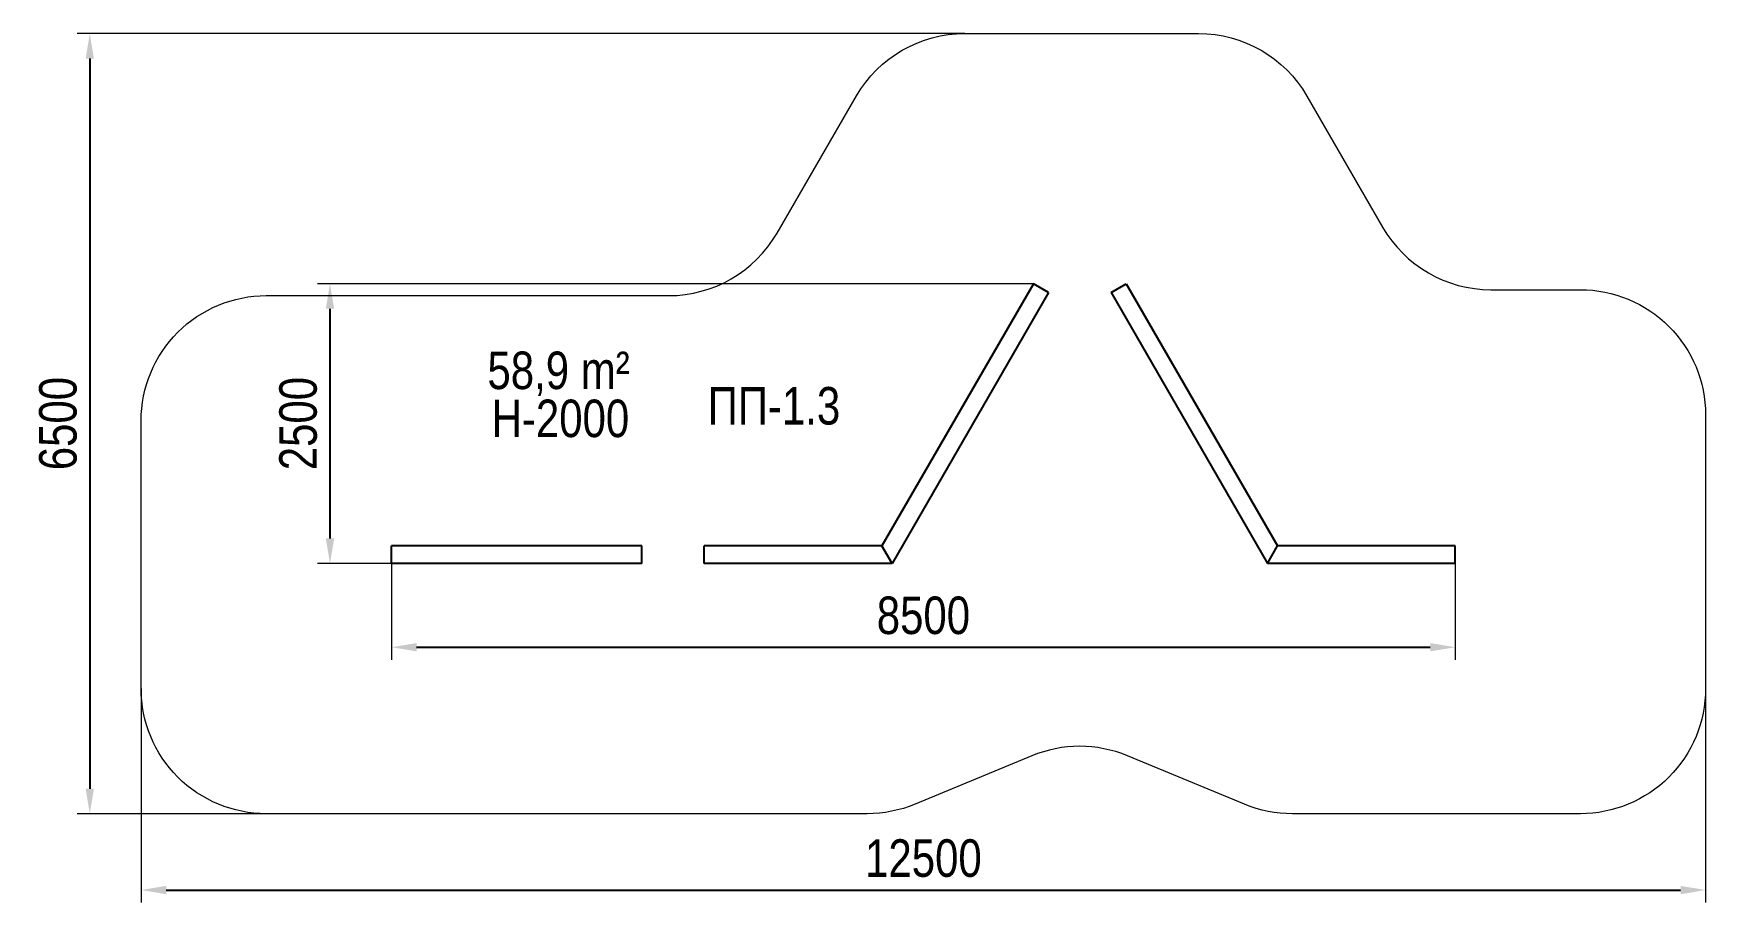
# Model space of a CAD drawing. Header units: millimetres. Extents: x -491 to 12870, y -30 to 6914.
import ezdxf

# ---------------------------------------------------------------- set-up
doc = ezdxf.new("R2010")
doc.units = ezdxf.units.MM
for name, color, linetype in [('DIKOM_АРТИКУЛ', 7, 'Continuous'), ('DIKOM_ЗОНА', 80, 'Continuous'), ('DIKOM_ОБЪЕКТ', 7, 'Continuous'), ('DIKOM_РАЗМЕР_ЗОНА', 7, 'Continuous'), ('DIKOM_РАЗМЕР_ОБЪЕКТА', 7, 'Continuous')]:
    doc.layers.add(name, color=color, linetype=linetype)
doc.styles.add('style1', font='arial.ttf', dxfattribs={"width": 0.8})
doc.dimstyles.new('1-50', dxfattribs={"dimtxt": 300, "dimasz": 200, "dimexe": 100, "dimexo": 0, "dimgap": 100, "dimtad": 1, "dimdec": 0, "dimtxsty": 'style1', "dimcen": 0, "dimclrd": 7, "dimclre": 7, "dimadec": 1, "dimazin": 2, "dimtfac": 1, "dimtdec": 0, "dimtmove": 0, "dimatfit": 3, "dimfxl": 0, "dimlwd": 25, "dimlwe": 18, "dimarcsym": 0})

# ---------------------------------------------------------------- blocks, each defined once
blk = doc.blocks.new('*D11')
at = {"layer": 'Defpoints', "color": 0, "transparency": 16777216}
for p in [(2370, 2749), (10870, 2749), (10870, 2010)]:
    blk.add_point(p, dxfattribs=at)
at = {"layer": 'DIKOM_РАЗМЕР_ОБЪЕКТА', "color": 7, "lineweight": 18, "transparency": 16777216}
for p, q in [((2370, 2749), (2370, 1910)), ((10870, 2749), (10870, 1910))]:
    blk.add_line(p, q, dxfattribs=at)
at = {"layer": 'DIKOM_РАЗМЕР_ОБЪЕКТА', "color": 7, "lineweight": 25, "transparency": 16777216}
blk.add_line((2570, 2010), (10670, 2010), dxfattribs=at)
at = {"layer": 'DIKOM_РАЗМЕР_ОБЪЕКТА', "color": 7, "transparency": 16777216}
for points in [[(2570, 2043), (2570, 1977), (2370, 2010)], [(10670, 2043), (10670, 1977), (10870, 2010)]]:
    blk.add_solid(points, dxfattribs=at)
at = {"layer": 'DIKOM_РАЗМЕР_ОБЪЕКТА', "color": 0, "transparency": 16777216, "insert": (6620, 2263), "char_height": 300, "attachment_point": 5, "style": 'style1'}
blk.add_mtext('8500', dxfattribs=at)
blk = doc.blocks.new('*D12')
at = {"layer": 'Defpoints', "color": 0, "transparency": 16777216}
for p in [(7498, 4914), (1878, 2679), (2370, 2679)]:
    blk.add_point(p, dxfattribs=at)
at = {"layer": 'DIKOM_РАЗМЕР_ОБЪЕКТА', "color": 7, "lineweight": 18, "transparency": 16777216}
for p, q in [((7498, 4914), (1778, 4914)), ((2370, 2679), (1778, 2679))]:
    blk.add_line(p, q, dxfattribs=at)
at = {"layer": 'DIKOM_РАЗМЕР_ОБЪЕКТА', "color": 7, "lineweight": 25, "transparency": 16777216}
blk.add_line((1878, 4714), (1878, 2879), dxfattribs=at)
at = {"layer": 'DIKOM_РАЗМЕР_ОБЪЕКТА', "color": 7, "transparency": 16777216}
for points in [[(1845, 4714), (1912, 4714), (1878, 4914)], [(1845, 2879), (1912, 2879), (1878, 2679)]]:
    blk.add_solid(points, dxfattribs=at)
at = {"layer": 'DIKOM_РАЗМЕР_ОБЪЕКТА', "color": 0, "transparency": 16777216, "insert": (1625, 3797), "char_height": 300, "attachment_point": 5, "rotation": 90, "style": 'style1'}
blk.add_mtext('2500', dxfattribs=at)
blk = doc.blocks.new('*D13')
at = {"layer": 'Defpoints', "color": 0, "transparency": 16777216}
for p in [(370, 1679), (12870, 1679), (12870, 70)]:
    blk.add_point(p, dxfattribs=at)
at = {"layer": 'DIKOM_РАЗМЕР_ЗОНА', "color": 7, "lineweight": 18, "transparency": 16777216}
for p, q in [((370, 1679), (370, -30)), ((12870, 1679), (12870, -30))]:
    blk.add_line(p, q, dxfattribs=at)
at = {"layer": 'DIKOM_РАЗМЕР_ЗОНА', "color": 7, "lineweight": 25, "transparency": 16777216}
blk.add_line((570, 70), (12670, 70), dxfattribs=at)
at = {"layer": 'DIKOM_РАЗМЕР_ЗОНА', "color": 7, "transparency": 16777216}
for points in [[(570, 103), (570, 36), (370, 70)], [(12670, 103), (12670, 36), (12870, 70)]]:
    blk.add_solid(points, dxfattribs=at)
at = {"layer": 'DIKOM_РАЗМЕР_ЗОНА', "color": 0, "transparency": 16777216, "insert": (6620, 323), "char_height": 300, "attachment_point": 5, "style": 'style1'}
blk.add_mtext('12500', dxfattribs=at)
blk = doc.blocks.new('*D14')
at = {"layer": 'Defpoints', "color": 0, "transparency": 16777216}
for p in [(6951, 6914), (-41, 679), (1370, 679)]:
    blk.add_point(p, dxfattribs=at)
at = {"layer": 'DIKOM_РАЗМЕР_ЗОНА', "color": 7, "lineweight": 18, "transparency": 16777216}
for p, q in [((6951, 6914), (-141, 6914)), ((1370, 679), (-141, 679))]:
    blk.add_line(p, q, dxfattribs=at)
at = {"layer": 'DIKOM_РАЗМЕР_ЗОНА', "color": 7, "lineweight": 25, "transparency": 16777216}
blk.add_line((-41, 6714), (-41, 879), dxfattribs=at)
at = {"layer": 'DIKOM_РАЗМЕР_ЗОНА', "color": 7, "transparency": 16777216}
for points in [[(-74, 6714), (-8, 6714), (-41, 6914)], [(-74, 879), (-8, 879), (-41, 679)]]:
    blk.add_solid(points, dxfattribs=at)
at = {"layer": 'DIKOM_РАЗМЕР_ЗОНА', "color": 0, "transparency": 16777216, "insert": (-294, 3797), "char_height": 300, "attachment_point": 5, "rotation": 90, "style": 'style1'}
blk.add_mtext('6500', dxfattribs=at)

msp = doc.modelspace()

# ---------------------------------------------------------------- linework, layer by layer
at = {"layer": 'DIKOM_ЗОНА', "color": 3, "lineweight": 15}
msp.add_lwpolyline([(5450.3, 5318.5), (6085, 6415.3, -0.2676763), (6950.5, 6914.4), (8818.1, 6914.4, -0.2679492), (9684.1, 6414.4), (10288.9, 5366.9, 0.2679492), (11155, 4866.9), (11869.5, 4866.9, -0.4142136), (12869.5, 3866.9), (12869.5, 1679.4, -0.4142136), (11869.5, 679.4), (9568.3, 679.4, -0.0984084), (9185.9, 755.3), (8250.9, 1142.3, 0.198898), (7485.6, 1142), (6553.4, 755.6, -0.0985605), (6170.5, 679.4), (1369.5, 679.4, -0.4142136), (369.5, 1679.4), (369.5, 3819.4, -0.4142136), (1369.5, 4819.4), (4584.8, 4819.4, 0.2676763)], format="xyb", close=True, dxfattribs=at)
at = {"layer": 'DIKOM_ОБЪЕКТ'}
for p, q in [((7498.3, 4914.4), (6288.7, 2819.4)), ((7619.5, 4844.4), (6369.5, 2679.4)), ((7619.5, 4844.4), (7498.3, 4914.4)), ((8119.5, 4844.4), (8240.8, 4914.4)), ((8119.5, 4844.4), (9369.5, 2679.4)), ((8240.8, 4914.4), (9450.3, 2819.4)), ((8240.8, 4914.4), (8845.6, 3866.9)), ((2369.5, 2679.4), (2369.5, 2819.4)), ((4369.5, 2819.4), (2369.5, 2819.4)), ((4369.5, 2679.4), (4369.5, 2819.4)), ((4869.5, 2679.4), (4869.5, 2819.4)), ((6288.7, 2819.4), (4869.5, 2819.4)), ((6369.5, 2679.4), (6288.7, 2819.4)), ((9369.5, 2679.4), (9450.3, 2819.4)), ((10869.5, 2819.4), (9450.3, 2819.4)), ((10869.5, 2679.4), (10869.5, 2819.4)), ((4369.5, 2679.4), (2369.5, 2679.4)), ((6369.5, 2679.4), (4869.5, 2679.4)), ((10869.5, 2679.4), (9369.5, 2679.4))]:
    msp.add_line(p, q, dxfattribs=at)

# ---------------------------------------------------------------- texts
at = {"layer": 'DIKOM_АРТИКУЛ', "color": 7, "insert": (4895.9, 4089.2), "char_height": 300, "width": 5405.477, "attachment_point": 1, "style": 'style1'}
msp.add_mtext('ПП-1.3', dxfattribs=at)
at = {"layer": 'DIKOM_РАЗМЕР_ОБЪЕКТА', "char_height": 300, "width": 2314.7, "attachment_point": 1, "style": 'style1'}
for s, insert in [('58,9 m²', (3136.4, 4372.4)), ('{\\C0;H-2000}', (3169.9, 3988.6))]:
    msp.add_mtext(s, dxfattribs=dict(at, insert=insert))

# ---------------------------------------------------------------- dimensions: what is measured, and where the dimension line sits
at = {"layer": 'DIKOM_РАЗМЕР_ЗОНА'}
dim = msp.add_linear_dim(base=(-41, 679.4), p1=(6950.5, 6914.4), p2=(1369.5, 679.4), angle=90, text='6500', dimstyle='1-50', dxfattribs=at)
dim.commit()
dim.dimension.update_dxf_attribs({"geometry": '*D14', "text_midpoint": (-294.2, 3796.9)})
dim = msp.add_linear_dim(base=(12869.5, 69.6), p1=(369.5, 1679.4), p2=(12869.5, 1679.4), dimstyle='1-50', dxfattribs=at)
dim.commit()
dim.dimension.update_dxf_attribs({"geometry": '*D13', "text_midpoint": (6619.5, 322.8)})
at = {"layer": 'DIKOM_РАЗМЕР_ОБЪЕКТА'}
dim = msp.add_linear_dim(base=(1878.2, 2679.4), p1=(7498.3, 4914.4), p2=(2369.5, 2679.4), angle=90, text='2500', dimstyle='1-50', dxfattribs=at)
dim.commit()
dim.dimension.update_dxf_attribs({"geometry": '*D12', "text_midpoint": (1625, 3796.9)})
dim = msp.add_linear_dim(base=(10869.5, 2010.1), p1=(2369.5, 2749.4), p2=(10869.5, 2749.4), dimstyle='1-50', dxfattribs=at)
dim.commit()
dim.dimension.update_dxf_attribs({"geometry": '*D11', "text_midpoint": (6619.5, 2263.3)})

doc.saveas('drawing.dxf')
